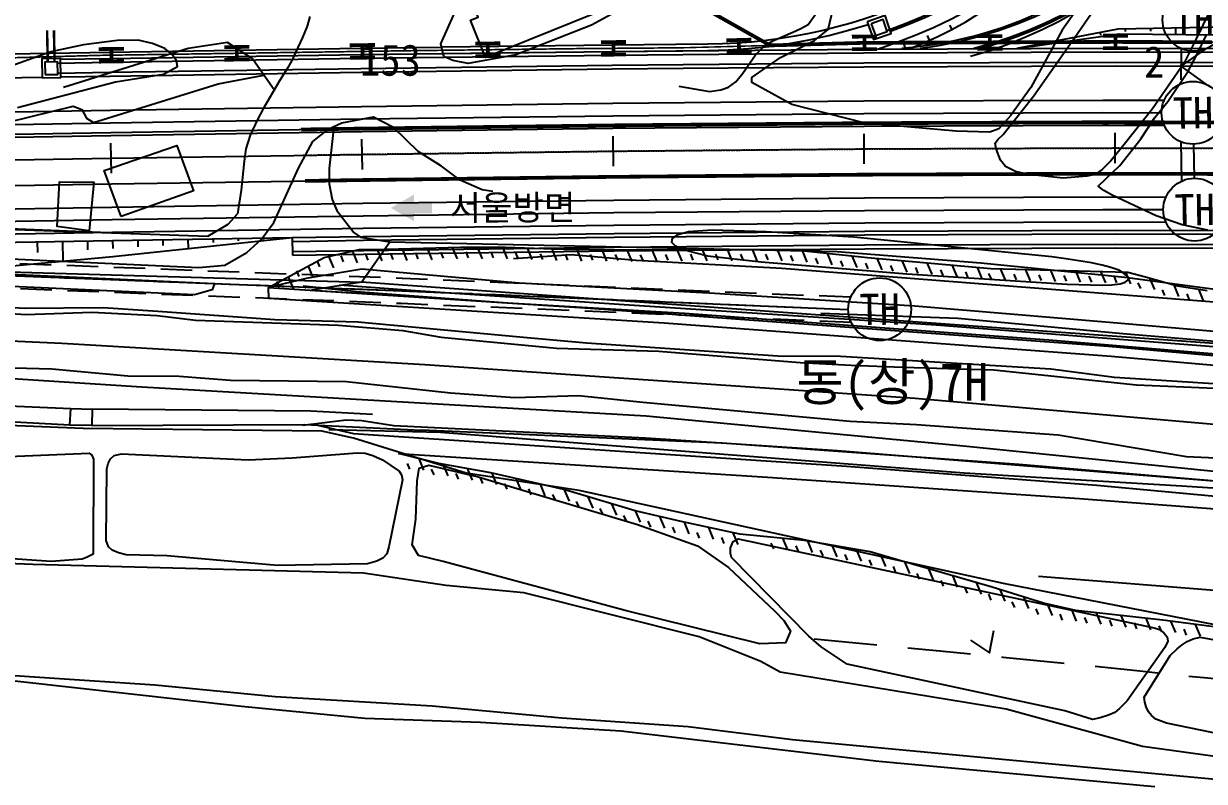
# Model space of a CAD drawing. Header units: millimetres. Extents: x 5990 to 6786, y 1103 to 1809.
# Drawn here: x 6299.6 to 6393.6, y 1439.2 to 1499.5 of the extents above; entities that cross this region are included whole.
import ezdxf
from ezdxf.enums import TextEntityAlignment as Align
from ezdxf.xclip import XClip

# ---------------------------------------------------------------- set-up
doc = ezdxf.new("R2010")
doc.units = ezdxf.units.MM
doc.header["$LTSCALE"] = 10
doc.header["$MEASUREMENT"] = 0
doc.header["$XCLIPFRAME"] = 2
for name, pattern in [('CENTER', [2, 1.25, -0.25, 0.25, -0.25]), ('DASHED', [0.75, 0.5, -0.25]), ('HIDDEN', [0.375, 0.25, -0.125]), ('PHANTOM', [2.5, 1.25, -0.25, 0.25, -0.25, 0.25, -0.25])]:
    doc.linetypes.add(name, pattern=pattern)
for name, color, linetype in [('TN-CABL', 4, 'Continuous'), ('TN-LEAT', 3, 'Continuous'), ('TN-MANH', 4, 'Continuous'), ('TT-MANH', 4, 'Continuous'), ('TT-TEXT', 3, 'Continuous'), ('TZ-BASE', 253, 'Continuous'), ('TZ-CABL', 4, 'Continuous')]:
    doc.layers.add(name, color=color, linetype=linetype)
doc.styles.add('PipeTools', font='GulimChe.ttf', dxfattribs={"height": 1250})
doc.styles.get("Standard").update_dxf_attribs({"font": 'GulimChe.ttf'})
doc.styles.add('SYMBTEXT', font='GulimChe.ttf')
doc.styles.add('굴림체', font='GulimChe.ttf')
doc.linetypes.add('ZIGZAG', pattern='A,0.0001,-0.2,[131,ltypeshp.shx,S=0.2,R=0,X=-0.2,Y=0],-0.4,[131,ltypeshp.shx,S=0.2,R=180,X=0.2,Y=0],-0.2', length=0.8001)

# ---------------------------------------------------------------- blocks, each defined once
blk = doc.blocks.new('AZ070')
at = {"color": 0}
for points in [[(-1, 0), (-1, -0.5)], [(0, 0), (0, -1)]]:
    blk.add_lwpolyline(points, dxfattribs=at)
blk = doc.blocks.new('DZ0011_1')
at = {"color": 0}
blk.add_polyline3d([(-1.014, 0.439, 0), (-0.014, -1.061, 0), (0.986, 0.439, 0)], dxfattribs=at)
blk = doc.blocks.new('qkd')
at = {"color": 0, "lineweight": -3, "ltscale": 5, "const_width": 0.3}
for points in [[(-1, 0.5), (1, 0.5)], [(0, 0.5), (0, -0.5)], [(-1, -0.5), (1, -0.5)]]:
    blk.add_lwpolyline(points, dxfattribs=at)
blk = doc.blocks.new('JD-FJ67DH')
at = {"layer": 'TZ-BASE'}
blk.add_hatch(color=256, dxfattribs=at).paths.add_polyline_path([(444.109, 0.345), (442.26, 1.405), (444.102, 2.477), (444.104, 1.855), (445.526, 1.86), (445.529, 0.971), (444.107, 0.966)])
at = {"layer": 'TZ-BASE', "linetype": 'HIDDEN'}
for p, q in [((414.912, 13.032), (414.823, 18.231)), ((414.954, 13.033), (414.865, 18.232)), ((415.454, 13.041), (415.365, 18.24)), ((415.496, 13.042), (415.407, 18.241))]:
    blk.add_line(p, q, dxfattribs=at)
at = {"layer": 'TZ-BASE'}
for p, q in [((485.173, 14.764), (485.005, 15.137)), ((486.973, 15.636), (486.794, 15.98)), ((498.774, 15.409), (498.806, 15.182)), ((500.769, 15.674), (500.773, 15.473)), ((502.769, 15.71), (502.773, 15.482)), ((504.769, 15.747), (504.778, 15.233)), ((506.768, 15.784), (506.773, 15.498)), ((483.326, 13.998), (483.029, 14.775)), ((496.81, 15.012), (496.823, 14.925)), ((439.991, 4.478), (439.957, 6.877)), ((459.985, 4.732), (459.959, 7.132)), ((479.979, 4.908), (479.964, 7.308)), ((499.972, 4.983), (499.97, 7.382)), ((419.996, 4.168), (419.956, 6.567)), ((414.092, -1.284), (414.107, -2.153)), ((416.092, -1.25), (416.119, -2.835)), ((418.092, -1.216), (418.104, -1.932)), ((420.092, -1.181), (420.102, -1.821)), ((422.091, -1.151), (422.1, -1.7)), ((424.091, -1.12), (424.098, -1.58)), ((426.091, -1.089), (426.102, -1.831)), ((428.091, -1.058), (428.095, -1.339)), ((430.09, -1.027), (430.093, -1.219)), ((432.09, -0.996), (432.092, -1.099)), ((434.396, -0.96), (434.418, -2.36))]:
    blk.add_line(p, q, dxfattribs=at)
at = {"layer": 'TZ-BASE', "extrusion": (0.002145, 1.9677e-05, 0.999998)}
for p, q in [((439.991, 4.479, 0.003), (439.957, 6.878, 0.003)), ((459.986, 4.733, 0.003), (459.959, 7.133, 0.003)), ((479.979, 4.909, 0.003), (479.964, 7.309, 0.003)), ((499.972, 4.983, 0.003), (499.97, 7.383, 0.003))]:
    blk.add_line(p, q, dxfattribs=at)
at = {"layer": 'TZ-BASE', "linetype": 'PHANTOM', "const_width": 0.3, "elevation": 0.003}
blk.add_lwpolyline([(522.521, 88.364), (505.345, 86.386), (496.54, 84.468), (490.226, 83.093), (468.777, 74.41), (460.355, 69.483), (467.264, 59.02), (469.821, 56.652), (476.025, 58.284), (474.971, 52.202), (474.578, 49.94), (497.968, 38.083), (496.842, 36.817), (492.295, 32.993), (488.154, 31.319), (472.522, 23.359), (464.106, 19.075), (472.475, 14.357), (479.913, 14.559), (499.96, 14.633), (507.682, 14.614)], dxfattribs=at)
at = {"layer": 'TZ-BASE'}
for points in [[(604.693, 83.94), (594.841, 83.254), (585.084, 81.869), (575.451, 79.791), (565.99, 77.031), (556.751, 73.602), (547.779, 69.524), (539.123, 64.815), (530.823, 59.501), (522.924, 53.607), (515.466, 47.166), (508.486, 40.207), (502.302, 33.117), (502.016, 32.766), (499.708, 29.93, -0.22328), (467.507, 14.449), (459.881, 14.381), (446.359, 14.209)], [(481.017, 14.062, 0.143736), (501.724, 28.289), (504.032, 31.124), (504.29, 31.441), (505.766, 33.132), (507.091, 33.967), (510.715, 38.122), (517.542, 44.929), (524.836, 51.228), (532.56, 56.991), (540.676, 62.188), (549.141, 66.793), (557.914, 70.781), (566.949, 74.134), (576.201, 76.833), (585.621, 78.865), (595.162, 80.219), (604.827, 80.892)], [(483.517, 14.071, 0.035996), (488.054, 16.223, 0.076767), (501.933, 28.119), (504.241, 30.954), (506.281, 33.457)], [(446.365, 13.709), (459.887, 13.882), (467.511, 13.949, 0.076598), (480.288, 16.033, 0.076598)]]:
    blk.add_lwpolyline(points, format="xyb", dxfattribs=at)
at = {"layer": 'TZ-BASE', "extrusion": (0.000905823, -0.000262335, 1)}
for points, elevation in [([(482.977, 14.135, 0.412412), (512.78, 48.938), (511.513, 65.999, -0.412059), (522.944, 79.364, 0.0006), (562.314, 82.628, -0.021413), (574.571, 83.132, 0.0006), (609.344, 83.114)], -0.049), ([(484.44, 14.135, 0.3994), (512.93, 48.949), (511.662, 66.01, -0.412059), (522.956, 79.214, 0.0006), (562.326, 82.479, -0.021413), (574.571, 82.982, 0.0006), (609.344, 82.964)], -0.049), ([(488.703, 14.135, 0.363095), (513.728, 49.009), (512.46, 66.069, -0.412059), (523.021, 78.417, 0.0006), (562.393, 81.681, -0.021413), (574.57, 82.182, 0.0006), (609.344, 82.164)], -0.049), ([(489.286, 14.135, 0.358347), (513.877, 49.02), (512.61, 66.08, -0.412059), (523.033, 78.267, 0.0006), (562.406, 81.532, -0.021413), (574.57, 82.032, 0.0006), (609.344, 82.014)], -0.049), ([(489.552, 13.171, 0.358347), (514.874, 49.094), (513.607, 66.154, -0.412059), (523.115, 77.271, 0.0006), (562.49, 80.535, -0.021413), (574.568, 81.032, 0.0006), (609.345, 81.014, 0.0006)], -1225.154)]:
    blk.add_lwpolyline(points, format="xyb", dxfattribs=dict(at, elevation=elevation))
at = {"layer": 'TZ-BASE', "ltscale": 0.6}
for points in [[(481.781, 15.539, 0.136781), (500.832, 29.015), (503.141, 31.85), (503.411, 32.182), (504.996, 33.999), (506.208, 34.932), (509.765, 39.011), (516.657, 45.882), (524.021, 52.242), (531.82, 58.061), (540.014, 63.308), (548.56, 67.957), (557.418, 71.984), (566.54, 75.369), (575.882, 78.094), (585.392, 80.145), (595.025, 81.513), (604.77, 82.191)], [(482.065, 15.482, 0.13533), (500.949, 28.92), (503.257, 31.756), (503.526, 32.085), (505.109, 33.9), (506.434, 34.735), (509.984, 38.806), (516.861, 45.662), (524.209, 52.008), (531.991, 57.814), (540.166, 63.049), (548.694, 67.689), (557.532, 71.706), (566.635, 75.084), (575.955, 77.803), (585.445, 79.85), (595.057, 81.214), (604.783, 81.892)]]:
    blk.add_lwpolyline(points, format="xyb", dxfattribs=at)
at = {"layer": 'TZ-BASE'}
for points in [[(465.528, 13.931), (479.922, 14.058), (499.966, 14.133), (507.847, 14.113), (514.141, 18.618), (539.908, 19.091), (559.775, 21.967), (565.585, 23.418), (579.168, 26.81), (580.093, 27.041), (611.534, 30.727)], [(465.533, 13.631), (479.923, 13.758), (499.967, 13.833), (507.943, 13.813), (514.239, 18.32), (539.931, 18.792), (559.833, 21.672), (565.657, 23.127), (579.24, 26.519), (580.147, 26.745), (611.568, 30.429)], [(608.686, 15.077), (606.81, 18.294), (580.415, 19.26), (560.297, 19.315), (540.116, 16.393), (500.166, 15.663), (492.13, 14.103)], [(492.13, 14.103), (500.281, 15.278), (540.086, 14.884), (549.55, 14.732), (550.053, 14.722), (551.558, 14.991), (560.189, 14.814), (580.255, 14.262), (600.838, 13.51), (600.761, 10.769)], [(400.884, 13.492), (419.838, 13.816), (439.855, 14.127), (446.359, 14.209)], [(415.706, 12.946), (419.851, 13.016), (439.866, 13.327), (459.89, 13.582), (465.533, 13.631)], [(415.951, 13.25), (419.847, 13.316), (439.862, 13.627), (459.887, 13.882), (465.528, 13.931)], [(415.719, 12.146), (419.865, 12.217), (439.877, 12.527), (459.898, 12.782), (465.547, 12.831)], [(415.975, 11.85), (419.869, 11.917), (439.881, 12.227), (459.902, 12.482), (465.552, 12.531)], [(465.547, 12.831), (479.928, 12.958), (499.967, 13.033), (520.014, 12.982), (520.198, 12.98), (540.059, 12.784), (549.511, 12.632), (550.109, 12.62)], [(465.552, 12.531), (479.93, 12.658), (499.967, 12.733), (520.012, 12.682), (520.157, 12.681), (540.055, 12.484), (549.506, 12.333), (550.103, 12.32)], [(227.765, 8.542), (391.962, 11.435), (399.864, 11.574), (414.475, 11.824)], [(179.977, 3.199), (392.041, 6.936), (399.944, 7.075), (419.943, 7.417), (439.945, 7.727), (459.95, 7.982), (479.959, 8.158), (499.97, 8.233), (519.984, 8.182), (539.997, 7.984), (549.424, 7.833), (560.016, 7.616), (580.025, 7.066), (600.03, 6.334), (620.028, 5.421), (640.015, 4.325), (654.848, 3.395), (659.997, 3.048), (679.958, 1.598), (699.908, -0.005), (699.908, -0.005)], [(0.041, -2.048), (10.215, -1.843), (180.013, 1.149), (392.078, 4.886), (399.979, 5.025), (419.976, 5.368), (439.974, 5.677), (459.972, 5.932), (479.971, 6.108), (499.971, 6.183), (519.971, 6.132), (539.97, 5.934), (549.386, 5.784), (559.967, 5.566), (579.959, 5.017), (599.946, 4.286), (619.925, 3.373), (639.895, 2.279), (654.715, 1.349), (659.854, 1.003), (679.801, -0.446), (699.737, -2.048)], [(180.049, -0.9), (392.114, 2.837), (400.015, 2.976), (420.01, 3.318), (440.003, 3.628), (459.994, 3.882), (479.984, 4.058), (499.972, 4.132), (519.958, 4.082), (539.944, 3.885), (549.349, 3.734), (559.917, 3.517), (579.893, 2.968), (599.861, 2.238), (619.822, 1.326), (639.774, 0.232), (654.582, -0.697), (659.711, -1.042), (679.645, -2.49), (699.566, -4.091)], [(434.396, -0.96), (440.066, -0.872), (460.043, -0.618), (465.781, -0.567)], [(434.4, -1.26), (440.07, -1.172), (460.046, -0.918), (465.786, -0.867)], [(465.781, -0.567), (480.012, -0.442), (499.975, -0.368), (518.375, -0.414)], [(465.786, -0.867), (480.014, -0.742), (499.975, -0.668), (518.334, -0.714)], [(380.098, -1.876), (392.193, -1.663), (400.094, -1.524), (420.083, -1.182), (434.4, -0.96)], [(409.508, -3.455), (420.098, -2.462), (434.4, -0.96)], [(434.413, -2.06), (440.082, -1.972), (460.055, -1.718), (465.8, -1.667)], [(465.8, -1.667), (480.019, -1.542), (499.976, -1.468), (518.225, -1.513)], [(465.805, -1.967), (480.021, -1.842), (499.976, -1.768), (518.185, -1.813)], [(434.418, -2.36), (440.086, -2.272), (460.058, -2.018), (465.805, -1.967)], [(0.183, -9.086), (10.022, -8.885), (31.939, -8.484), (72.101, -7.813), (93.531, -7.395), (123.704, -6.93), (162.089, -6.283), (195.481, -5.61), (211.086, -5.548), (233.537, -5.256), (260.553, -5.1), (281.478, -5.15), (302.087, -5.19), (319.63, -5.882), (375.249, -7.518), (416.044, -9.365), (444.975, -11.064), (484.027, -13.747), (542.018, -18.804), (563.108, -20.776), (592.316, -23.086), (697.163, -32.765)]]:
    blk.add_lwpolyline(points, dxfattribs=at)
for points in [[(480.217, 16.239), (480.706, 14.821), (482.124, 15.311), (481.634, 16.729)], [(480.535, 16.084), (480.861, 15.139), (481.806, 15.466), (481.48, 16.411)], [(414.476, 11.774), (415.975, 11.8), (415.95, 13.3), (414.45, 13.274)], [(414.721, 12.029), (415.721, 12.046), (415.704, 13.046), (414.704, 13.028)]]:
    blk.add_lwpolyline(points, close=True, dxfattribs=at)
for points, elevation in [([(412.516, 9.401), (420.31, 11.444), (424.148, 12.062), (425.262, 12.688), (425.179, 13.125), (424.848, 13.632), (424.244, 14.099), (423.278, 14.519), (422.128, 14.777), (420.451, 14.736), (417.773, 14.391), (415.157, 13.838), (410.933, 12.336)], 54), ([(590.504, -20.352), (590.044, -19.682), (589.96, -19.43), (589.945, -19.149), (590.19, -15.803), (590.146, -15.452), (590.017, -15.153), (589.731, -14.74), (589.08, -14.39), (587.5, -14.058), (577.481, -13.213), (562.661, -11.332), (545.536, -9.87), (526.664, -7.898), (509.894, -6.25), (486.709, -4.467), (473.419, -3.431), (461.797, -2.791), (456.623, -2.339), (452.038, -2.64)], 55), ([(435.262, -4.793), (439.845, -5.265), (451.544, -6.16), (465.663, -6.987), (494.692, -9.096), (528.846, -11.97)], 51), ([(514.046, -12.999), (499.899, -12.096), (494.839, -11.448), (478.078, -10.439), (473.099, -10.398), (457.839, -9.378), (452.523, -8.885), (439.634, -7.69), (433.011, -7.497), (423.688, -6.842), (419.348, -6.559), (413.033, -6.615), (407.058, -6.2)], 51), ([(399.314, -11.359), (422.425, -12.851), (462.596, -15.166), (487.876, -17.557), (512.309, -20.016), (533.461, -22.093), (533.808, -22.299), (533.879, -22.47), (533.655, -22.604), (532.754, -22.422), (528.387, -22.001), (501.871, -19.889), (477.851, -17.953), (462.556, -16.933), (442.509, -15.952), (439.936, -15.568), (438.709, -15.504), (435.253, -15.927)], 51), ([(438.193, -4.728), (444.207, -5.173), (460.837, -6.297), (485.716, -7.899), (521.738, -10.714), (534.289, -11.846), (562.948, -14.617), (581.234, -16.581), (585.148, -17.356)], 52), ([(535.046, -22.128), (534.133, -21.708), (529.069, -20.897), (525.026, -20.245), (519.902, -19.655), (514.79, -19.482), (509.709, -18.603), (505.642, -18.416), (495.415, -16.685), (484.124, -15.885), (478.849, -15.607), (462.336, -14.085), (457.199, -13.565), (452.131, -13.731), (447.024, -13.362), (438.718, -12.443), (429.495, -12.34), (425.397, -12.025), (421.307, -11.989), (415.244, -11.433), (412.22, -11.353)], 51), ([(405.913, -6.607), (413.182, -7.093), (418.427, -6.885), (423.648, -7.164), (426.685, -7.531), (438.097, -7.922), (443.213, -8.364), (446.274, -8.895), (455.454, -9.753), (463.604, -10.011), (474.874, -10.917), (478.939, -11.126), (483.043, -11.276), (490.286, -11.49), (501.657, -12.69), (512.908, -13.159), (522.098, -14.197), (525.172, -14.603), (532.325, -14.888), (552.963, -15.131), (587.141, -18.401)], 51), ([(476.528, -6.964), (487.436, -7.379), (500.583, -8.6), (533.74, -11.359), (553.953, -13.285), (582.904, -16.368), (585.99, -16.983)], 53), ([(585.317, -27.798), (581.548, -27.417), (573.561, -26.518), (511.011, -21.141), (505.281, -20.752), (495.01, -20.146), (487.942, -19.717), (446.22, -16.474), (437.324, -16.265)], 52), ([(493.848, -27.928), (507.891, -29.034), (540.935, -31.096), (556.991, -32.257), (564.39, -32.972), (569.269, -33.712), (576.589, -35.909)], 59)]:
    blk.add_lwpolyline(points, dxfattribs=dict(at, elevation=elevation))
at = {"layer": 'TZ-BASE', "lineweight": -3, "ltscale": 5, "flags": 128}
blk.add_lwpolyline([(400.001, 13.253, 0.13, 0.13, 0), (407.196, 13.233, 0.13, 0.13, 0), (418.994, 13.562, 0.13, 0.13, 0), (444.084, 13.939, 0.13, 0.13, 0), (457.057, 14.098, 0.13, 0.13, 0), (465.524, 14.167, 0.12, 0.12, 0), (479.918, 14.558, 0.12, 0.12, 0), (499.966, 14.633, 0.12, 0.12, 0), (507.687, 14.613, 0.12, 0.12, 0), (551.597, 14.49, 0, 0, 0)], format="xyseb", dxfattribs=at)
at = {"layer": 'TZ-BASE', "extrusion": (0.002145, 1.9677e-05, 0.999998), "const_width": 0.3, "elevation": -0.002}
for points in [[(435.115, 7.654), (439.94, 7.728), (459.946, 7.983), (479.954, 8.159), (499.965, 8.233), (519.979, 8.183), (539.992, 7.985), (549.419, 7.834), (560.011, 7.616), (580.02, 7.066), (600.025, 6.334), (620.023, 5.421), (640.01, 4.325), (654.843, 3.394), (659.992, 3.048), (679.953, 1.597), (699.903, -0.006), (699.91, -0.006)], [(435.419, 3.558), (439.998, 3.629), (459.99, 3.883), (479.98, 4.059), (499.968, 4.133), (519.954, 4.083), (539.939, 3.885), (549.344, 3.734), (559.913, 3.517), (579.889, 2.968), (599.857, 2.238), (619.817, 1.326), (639.77, 0.232), (654.577, -0.697), (659.706, -1.042), (679.64, -2.491), (699.562, -4.091), (699.567, -4.092)]]:
    blk.add_lwpolyline(points, dxfattribs=at)
at = {"layer": 'TZ-BASE', "elevation": 54.24, "flags": 128}
blk.add_lwpolyline([(420.763, 0.725), (419.415, 4.398), (425.196, 6.372), (426.526, 2.758), (420.763, 0.725)], dxfattribs=at)
at = {"layer": 'TZ-BASE', "linetype": 'CENTER', "ltscale": 0.001, "extrusion": (0.002145, 1.9677e-05, 0.999998), "elevation": -0.002}
blk.add_lwpolyline([(435.267, 5.606), (439.969, 5.679), (459.968, 5.933), (479.967, 6.109), (499.967, 6.183), (519.967, 6.133), (539.966, 5.935), (549.382, 5.784), (559.962, 5.567), (579.955, 5.017), (599.941, 4.286), (619.92, 3.373), (639.89, 2.279), (654.71, 1.349), (659.849, 1.003), (679.797, -0.447), (699.732, -2.049), (699.738, -2.049)], dxfattribs=at)
at = {"layer": 'TZ-BASE', "elevation": 56}
blk.add_lwpolyline([(496.144, -4.677), (498.935, -4.747), (499.694, -4.721), (500.362, -4.629), (500.754, -4.496), (500.971, -4.343), (501.025, -4.248), (500.998, -4.134), (500.9, -3.999), (500.59, -3.754), (500.259, -3.56), (499.625, -3.336), (498.932, -3.147), (498.085, -2.961), (496.229, -2.67), (494.917, -2.501), (479.142, -0.923), (472.17, -0.486), (467.864, -0.375), (465.968, -0.5), (465.031, -0.757), (464.659, -1.035), (464.619, -1.311), (464.896, -1.593), (465.743, -1.959), (467.491, -2.398), (471.757, -2.896), (483.378, -3.853)], close=True, dxfattribs=at)
at = {"layer": 'TZ-BASE', "flags": 128}
blk.add_lwpolyline([(434.09, -0.965), (434.09, -0.978)], dxfattribs=at)
at = {"layer": 'TZ-BASE', "linetype": 'DASHED', "flags": 128}
blk.add_lwpolyline([(475.989, -32.932, -0.002), (496.018, -34.873, -0.002264), (518.666, -37.263), (576.379, -43.617)], format="xyb", dxfattribs=at)
at = {"layer": 'TZ-BASE'}
for points in [[(434.514, 13.392, 53.514), (435.25, 14.973, 53.677), (435.618, 15.892, 53.669), (435.818, 16.67, 53.653)], [(497.87, 18.593, 53.321), (495.753, 15.572, 53.328), (493.255, 10.992, 53.344), (491.631, 8.746, 53.375), (490.692, 7.711, 53.367), (489.989, 7.431, 53.359), (487.288, 7.521, 53.359), (482.519, 7.953, 53.344), (479.95, 8.179, 53.344), (474.195, 9.635, 53.29), (471.008, 11.388, 53.375), (471.019, 11.793, 53.359), (473.298, 13.405, 53.344), (476.023, 14.739, 53.336), (477.098, 15.623, 53.336), (477.67, 17.967, 53.328)], [(508.008, 18.166, 53.653), (506.419, 14.888, 53.653), (505.424, 12.902, 53.653), (502.948, 9.313, 53.653), (500.574, 6.335, 53.653), (499.606, 5.158, 53.653), (498.934, 4.466, 53.653), (498.365, 4.066, 53.653), (497.704, 3.928, 53.653), (495.831, 3.785, 53.653), (493.864, 3.98, 53.653), (492.953, 4.092, 53.653), (492.03, 4.32, 53.653), (491.237, 4.718, 53.653), (490.834, 5.224, 53.653), (490.485, 6.127, 53.653), (490.402, 6.57, 53.653), (490.629, 6.858, 53.653), (491.05, 7.267, 53.653), (493.459, 10.302, 53.653), (496.728, 14.956, 53.653), (499.086, 18.419, 53.653)], [(461.499, 17.753, 53.8), (458.244, 15.97, 53.8), (452.224, 13.596, 53.8), (448.408, 12.924, 53.8), (447.2, 13.145, 53.8), (446.474, 13.481, 53.8), (446.245, 14.469, 53.8), (449.146, 20.991, 53.8), (453.569, 25.267, 53.8)], [(507.36, -0.354, 53.978), (505.299, 0.056, 53.971), (503.228, 0.788, 53.978), (499.736, 2.414, 53.978), (499.051, 2.783, 54.002), (498.599, 3.153, 54.04), (500.341, 4.787, 54.126), (502.01, 6.902, 54.149), (503.126, 8.623, 54.133), (504.162, 9.875, 54.133), (505.793, 12.317, 54.133), (506.488, 13.668, 54.133), (507.202, 15.148, 54.133)], [(465.215, 11.116, 54.273), (467.643, 10.674, 54.265), (468.536, 10.81, 54.218), (469.168, 11.027, 54.203), (469.743, 11.463, 54.218), (470.293, 12.138, 54.296), (471.306, 13.616, 54.304), (471.937, 14.249, 54.304), (472.681, 14.726, 54.304), (474.278, 15.421, 54.296), (474.931, 15.711, 54.288), (475.495, 16.027, 54.28), (476.313, 17.133, 54.071), (476.591, 17.892, 53.994), (476.789, 19.269, 53.769), (476.658, 19.685, 53.754), (476.435, 20.054, 53.785), (476.011, 20.584, 53.824), (474.387, 22.267, 53.831)], [(448.959, 17.271, 55.565), (452.471, 18.639, 55.488), (452.63, 18.3, 55.465), (457.009, 20.045, 55.457), (458.422, 16.874, 55.503), (449.804, 13.391, 55.643), (448.601, 16.377, 55.635), (449.213, 16.597, 55.589), (448.959, 17.271, 55.565)], [(433.007, 10.748, 52.95), (431.243, 13.284, 53.25), (429.252, 14.599, 53.73), (426.104, 14.118, 53.87), (416.183, 10.992, 54.01)], [(434.514, 13.392, 53.491), (434.038, 12.536, 53.336), (433.392, 11.537, 53.266), (432.083, 9.315, 52.926), (431.637, 8.466, 52.786), (431.05, 7.21, 52.686), (430.693, 6.111, 52.523), (430.575, 5.126, 52.5), (430.326, 2.821, 52.276), (430.049, 0.94, 51.96)], [(405.809, 4.588, 52.72), (407.115, 5.925, 51.42), (408.301, 6.691, 51.42), (411.782, 8.243, 51.45), (416.961, 9.518, 51.55), (417.633, 9.257, 51.54), (417.999, 8.564, 51.54), (418.571, 8.207, 51.56), (428.489, 11.289, 52.61), (432.15, 11.979, 52.733)], [(276.972, 3.02, 47.533), (289.569, 2.661, 47.79), (309.896, 2.385, 48.18), (326.594, 1.406, 48.76), (360.322, -1.269, 50.13), (399.394, -3.142, 50.64), (407.93, -2.459, 51.26), (426.964, -3.35, 51.56), (429.045, -3.142, 51.65), (430.789, -2.154, 51.67), (431.965, -1.077, 51.71), (432.942, 0.241, 51.92), (434.891, 4.578, 52.64), (436.047, 6.687, 53.23), (437.31, 7.712, 53.61), (438.359, 8.183, 53.66), (440.885, 8.675, 54.07), (442.412, 7.872, 54.13), (444.422, 5.915, 54.33)], [(437.711, 7.892, 53.41), (437.332, 4.546, 53.41), (437.334, 3.322, 53.41), (437.576, 2.069, 53.41), (437.964, 1.191, 53.41), (439.311, -0.555, 53.41), (439.829, -0.913, 53.41), (442.184, -1.284, 55.71)], [(450.381, 2.722, 54.661), (449.533, 2.836, 54.544), (447.779, 3.63, 54.52), (446.289, 4.722, 54.52), (444.422, 5.915, 54.33)], [(276.046, 5.259, 47.44), (303.987, 4.934, 47.99), (319.42, 4.283, 48.52), (339.065, 2.996, 49.1), (356.37, 1.523, 49.8), (392.387, 0.14, 50.4), (403.874, -0.014, 50.98), (427.683, -0.851, 51.68), (429.311, 0.112, 51.72), (430.049, 0.94, 51.96)], [(418.236, -0.408, 52.83), (415.681, -0.077, 52.83), (415.851, 3.484, 52.83), (418.593, 3.459, 52.83), (418.236, -0.408, 52.83)], [(407.895, -0.068, 52.93), (421.104, -0.607, 53.33)], [(439.925, -4.514, 51.92), (442.184, -1.284, 55.71), (477.829, -2.064, 57.97), (489.252, -2.971, 58.02), (500.739, -4.111, 57.91), (515.692, -6.1, 57.49)], [(518.128, -33.802, 63.5), (491.056, -28.509, 60.67), (457.25, -21.108, 56.29), (448.267, -19.735, 54.87), (439.295, -16.937, 54.18), (436.759, -16.384, 52.44), (417.748, -16.177, 51.77), (360.969, -13.895, 51.73)], [(432.51, -4.932, 50.696), (436.935, -2.529, 53.181), (439.74, -1.914, 53.901), (441.875, -1.885, 54.126), (447.803, -1.72, 54.226), (451.358, -1.715, 54.389), (455.975, -1.891, 55.232), (462.52, -1.94, 55.519), (462.52, -1.94, 55.527), (468.539, -1.88, 55.527), (474.202, -1.898, 56.076), (480.225, -2.54, 56.084), (480.225, -2.54, 56.084), (490.061, -3.407, 56.076), (490.061, -3.407, 56.223), (500.981, -3.711, 56.223), (502.392, -4.087, 55.906), (504.927, -4.811, 55.937), (507.302, -5.17, 55.929)], [(370.328, -1.971, 50.15), (428.207, -4.603, 50.576), (428.021, -5.11, 50.553), (426.607, -5.516, 50.446), (370.177, -2.939, 50.15)], [(400.069, -3.337, 51.92), (439.925, -4.514, 51.92)], [(442.858, -18.16, 52.724), (472.262, -20.039, 53.003), (497.133, -21.743, 53.003), (528.134, -24.108, 53.112)], [(515.282, -9.065, 52.779), (499.188, -7.699, 52.887), (484.001, -6.416, 52.755), (467.629, -5.385, 52.957), (452.49, -4.577, 53.065), (439.957, -3.474, 52.786), (435.503, -4.207, 50.751), (432.51, -4.932, 50.712)], [(439.927, -4.517, 52.732), (435.959, -5.155, 50.325), (458.148, -6.584, 50.325), (499.434, -9.603, 50.325), (554.736, -14.517, 50.325), (577.629, -16.594, 50.325), (587.905, -17.505, 50.596)], [(587.75, -19.38, 53.38), (587.248, -16.674, 53.39), (511.184, -9.631, 53.03), (439.925, -4.514, 51.92)], [(577.538, -17.505, 50.836), (531.335, -13.18, 50.836), (499.645, -10.439, 50.813), (464.021, -7.776, 50.782), (432.537, -5.803, 50.743), (432.51, -4.932, 50.743), (458.148, -6.584, 50.727), (499.434, -9.603, 50.735), (529.878, -12.295, 50.874), (554.736, -14.517, 50.89), (577.629, -16.594, 51.022)], [(508.046, -32.006, 61.324), (503.769, -31.428, 60.837), (496.823, -30.663, 60.07), (494.26, -30.079, 59.645), (490.174, -28.802, 58.917), (482.633, -26.625, 57.733), (480.439, -26, 57.586), (475.21, -25.078, 56.812), (470.054, -24.591, 56.308), (465.378, -23.582, 55.929), (461.729, -22.717, 55.813), (456.03, -21.029, 54.675), (450.227, -19.697, 53.769), (446.085, -18.956, 53.096), (442.858, -18.16, 52.616)], [(310.772, -13.332, 49.2), (321.631, -12.578, 49.2), (330.261, -12.3, 49.2), (370.389, -12.604, 49.2), (388.385, -13.344, 49.2), (416.774, -14.576, 50.29)], [(416.675, -15.896, 50.29), (388.338, -14.372, 49.2), (370.364, -13.633, 49.2), (330.276, -13.323, 49.2), (321.682, -13.608, 49.2), (310.846, -14.363, 49.2)], [(418.456, -14.632, 50.29), (418.448, -15.936, 50.29), (416.675, -15.896, 50.29), (416.774, -14.576, 50.29), (418.456, -14.632, 50.29)], [(440.791, -15.044, 50.65), (435.882, -14.787, 50.65), (418.456, -14.632, 50.29)], [(418.448, -15.936, 50.29), (435.38, -15.842, 50.51), (444.667, -16.308, 50.51)], [(436.417, -15.894, 51.382), (439.271, -16.568, 52.88), (478.549, -19.168, 53), (498.492, -20.677, 53.07), (558.353, -26.242, 53.17), (586.817, -28.483, 53.33), (587.158, -25.642, 53.35)], [(586.776, -27.553, 50.712), (576.806, -26.713, 50.712), (544.283, -23.684, 50.712), (519.562, -21.344, 50.712), (492.278, -19.036, 50.712), (468.65, -17.334, 50.712), (444.667, -16.308, 50.51)], [(408.582, -18.522, 51.498), (418.231, -18.134, 51.516), (418.436, -18.281, 51.551), (418.557, -18.621, 51.551), (418.541, -26.18, 51.604), (418.372, -26.268, 51.569), (418.076, -26.426, 51.569), (417.668, -26.589, 51.551), (415.194, -26.753, 51.516), (404.749, -26.056, 51.234)], [(446.426, -26.768, 52.55), (444.472, -26.295, 52.55), (443.948, -25.43, 52.57), (444.257, -23.393, 52.58), (444.367, -20.335, 52.78), (444.524, -19.337, 52.87), (445.272, -19.098, 53.05), (449.224, -20.029, 53.49), (461.912, -23.81, 55.09), (466.681, -25.524, 55.6), (469.165, -27.239, 55.87), (472.854, -30.727, 56.07), (473.562, -31.461, 56.08), (474.1, -32.309, 56.06), (473.7, -33.245, 56.06), (471.647, -33.312, 55.97), (460.921, -30.672, 54.23), (446.426, -26.768, 52.55)], [(518.101, -43.697, 61.49), (502.135, -41.513, 59.76), (491.275, -38.529, 57.58), (473.273, -35.569, 55.98), (471.726, -34.72, 55.9), (466.831, -32.755, 55.11), (452.854, -29.263, 53.18), (446.664, -28.663, 52.34), (440.073, -27.699, 51.93), (413.737, -26.997, 51.15), (399.588, -26.438, 50.96), (396.306, -27.581, 51.93), (393.435, -28, 52.03), (388.275, -27.555, 52.05), (386.524, -27.799, 52.04)], [(386.524, -27.799, 52.04), (384.221, -28.902, 52.45), (382.943, -29.295, 52.77), (376.917, -30.382, 53.6), (372.501, -30.785, 54.2), (370.417, -31.374, 54.73), (367.386, -33.003, 55.36), (388.273, -34.243, 55.97), (423.453, -36.582, 57.18), (433.04, -37.53, 57.61), (445.55, -38.265, 58.26), (455.888, -39.223, 58.73), (465.94, -39.912, 59.28), (474.271, -40.94, 59.7), (512.209, -44.511, 61.58), (515.843, -45.193, 61.86), (517.974, -44.639, 61.86), (518.175, -44.393, 61.83), (518.101, -43.697, 61.49)], [(518.234, -42.574, 62.27), (504.041, -39.633, 60.894), (503.214, -39.322, 60.876), (502.859, -39.034, 60.876), (502.619, -38.731, 60.876), (502.439, -38.352, 60.876), (502.33, -37.971, 60.894), (502.285, -37.575, 60.894), (504.35, -34.245, 60.999), (504.917, -33.711, 61.123), (505.3, -33.408, 61.14), (505.71, -33.136, 61.14), (506.176, -32.926, 61.14), (506.727, -32.779, 61.14), (521.68, -35.553, 62.746)], [(405.449, -35.716, 56.543), (408.003, -35.787, 56.63), (430.37, -38.299, 57.68), (440.199, -39.232, 58.05), (449.392, -39.575, 58.39), (460.582, -40.264, 59.14), (481.124, -42.661, 60.1), (503.123, -44.699, 61.18)]]:
    blk.add_polyline3d(points, dxfattribs=at)
for points in [[(424.427, -26.312, 51.745), (421.168, -26.219, 51.675), (420.552, -26.069, 51.657), (420.06, -25.847, 51.64), (419.773, -25.587, 51.604), (419.588, -25.081, 51.551), (419.644, -19.371, 51.498), (419.74, -18.965, 51.516), (419.936, -18.596, 51.516), (420.207, -18.315, 51.516), (420.8, -18.183, 51.534), (430.88, -18.652, 52.028), (434.387, -18.494, 52.292), (439.58, -18.116, 52.927), (440.214, -18.143, 52.821), (440.823, -18.326, 52.821), (441.606, -18.67, 52.821), (442.934, -19.555, 52.821), (443.103, -19.86, 52.769), (443.192, -20.243, 52.751), (442.103, -25.589, 52.469), (441.927, -26.163, 52.433), (441.625, -26.487, 52.416), (441.146, -26.733, 52.398), (440.396, -26.947, 52.257), (433.219, -27.084, 51.904)], [(478.626, -34.937, 57.189), (476.529, -33.574, 56.483), (475.56, -32.718, 56.448), (469.401, -26.443, 56.254), (469.318, -26.122, 56.219), (469.327, -25.681, 56.236), (469.521, -25.18, 56.236), (469.942, -24.95, 56.236), (471.557, -25.306, 56.236), (503.062, -32.04, 58.988), (503.492, -32.178, 58.988), (503.834, -32.435, 59.006), (504.096, -32.757, 59.006), (504.167, -33.098, 59.006), (503.919, -33.623, 59.006), (500.909, -37.852, 59.024), (500.308, -38.473, 59.218), (499.943, -38.782, 59.2), (499.444, -39.014, 59.112), (498.78, -39.231, 59.094), (498.171, -39.342, 59.059), (495.945, -38.659, 59.041)]]:
    blk.add_polyline3d(points, close=True, dxfattribs=at)
blk.add_point((435.459, -4.928, 51), dxfattribs=at)
for name, p, rotation in [('qkd', (479.987, 14.558), 0.2133887084748855), ('qkd', (489.987, 14.595), 0.2133887084748855), ('qkd', (499.987, 14.632), 359.8562589121044), ('qkd', (419.996, 13.577), 0.8600450823057982), ('qkd', (429.995, 13.728), 0.8600450823057982), ('qkd', (439.994, 13.878), 0.8600450823057982), ('qkd', (449.993, 14.011), 0.7007754084166665), ('qkd', (459.993, 14.122), 0.4667655828859005), ('qkd', (469.991, 14.288), 1.556586825881517), ('AZ070', (443.152, -1.849, 54.147), 22.6735593257634), ('AZ070', (445.151, -1.794, 54.181), 22.6735593257634), ('AZ070', (447.15, -1.738, 54.215), 22.6735593257634), ('AZ070', (449.148, -1.718, 54.288), 22.6735593257634), ('AZ070', (451.146, -1.716, 54.379), 22.6735593257634), ('AZ070', (453.115, -1.782, 54.71), 22.6735593257634), ('AZ070', (455.082, -1.857, 55.069), 22.6735593257634), ('AZ070', (437.3, -2.449, 53.275), 22.6735593257634), ('AZ070', (439.195, -2.034, 53.761), 22.6735593257634), ('AZ070', (441.157, -1.895, 54.05), 22.6735593257634), ('AZ070', (457.065, -1.899, 55.28), 22.6735593257634), ('AZ070', (459.063, -1.914, 55.368), 22.6735593257634), ('AZ070', (461.061, -1.929, 55.455), 22.6735593257634), ('AZ070', (463.052, -1.935, 55.527), 22.6735593257634), ('AZ070', (465.052, -1.915, 55.527), 22.6735593257634), ('AZ070', (467.052, -1.895, 55.527), 22.6735593257634), ('AZ070', (469.049, -1.882, 55.576), 22.6735593257634), ('AZ070', (471.04, -1.888, 55.769), 22.6735593257634), ('AZ070', (473.03, -1.894, 55.962), 22.6735593257634), ('AZ070', (475.02, -1.985, 56.077), 22.6735593257634), ('AZ070', (477.009, -2.197, 56.08), 22.6735593257634), ('AZ070', (478.998, -2.41, 56.082), 22.6735593257634), ('AZ070', (480.988, -2.608, 56.083), 22.6735593257634), ('AZ070', (482.98, -2.783, 56.082), 22.6735593257634), ('AZ070', (435.662, -3.22, 52.467), 22.6735593257634), ('AZ070', (484.972, -2.959, 56.08), 22.6735593257634), ('AZ070', (486.965, -3.134, 56.079), 22.6735593257634), ('AZ070', (488.957, -3.31, 56.077), 22.6735593257634), ('AZ070', (490.805, -3.428, 56.223), 22.6735593257634), ('AZ070', (492.805, -3.483, 56.223), 22.6735593257634), ('AZ070', (494.804, -3.539, 56.223), 22.6735593257634), ('AZ070', (496.803, -3.594, 56.223), 22.6735593257634), ('AZ070', (498.802, -3.65, 56.223), 22.6735593257634), ('AZ070', (500.801, -3.706, 56.223), 22.6735593257634), ('AZ070', (434.086, -4.076, 51.582), 22.6735593257634), ('AZ070', (502.705, -4.176, 55.91), 22.6735593257634), ('AZ070', (504.629, -4.725, 55.933), 22.6735593257634), ('AZ070', (506.598, -5.063, 55.931), 22.6735593257634), ('AZ070', (444.48, -18.56, 52.857), 22.6735593257634), ('AZ070', (446.405, -19.013, 53.148), 22.6735593257634), ('AZ070', (448.349, -19.361, 53.464), 22.6735593257634), ('AZ070', (450.293, -19.712, 53.78), 22.6735593257634), ('AZ070', (452.22, -20.154, 54.08), 22.6735593257634), ('AZ070', (454.147, -20.597, 54.381), 22.6735593257634), ('AZ070', (456.073, -21.042, 54.684), 22.6735593257634), ('AZ070', (457.957, -21.599, 55.06), 22.6735593257634), ('AZ070', (459.84, -22.157, 55.436), 22.6735593257634), ('AZ070', (461.724, -22.715, 55.812), 22.6735593257634), ('AZ070', (463.668, -23.177, 55.875), 22.6735593257634), ('AZ070', (465.614, -23.633, 55.948), 22.6735593257634), ('AZ070', (467.563, -24.054, 56.106), 22.6735593257634), ('AZ070', (469.512, -24.474, 56.264), 22.6735593257634), ('AZ070', (473.466, -24.914, 56.641), 22.6735593257634), ('AZ070', (475.444, -25.12, 56.846), 22.6735593257634), ('AZ070', (477.393, -25.463, 57.135), 22.6735593257634), ('AZ070', (479.342, -25.807, 57.423), 22.6735593257634), ('AZ070', (481.278, -26.239, 57.642), 22.6735593257634), ('AZ070', (483.192, -26.787, 57.82), 22.6735593257634), ('AZ070', (485.092, -27.335, 58.119), 22.6735593257634), ('AZ070', (486.992, -27.883, 58.417), 22.6735593257634), ('AZ070', (488.892, -28.432, 58.716), 22.6735593257634), ('AZ070', (490.786, -28.993, 59.026), 22.6735593257634), ('AZ070', (492.668, -29.582, 59.361), 22.6735593257634), ('AZ070', (494.557, -30.147, 59.694), 22.6735593257634), ('AZ070', (496.482, -30.585, 60.014), 22.6735593257634), ('AZ070', (498.449, -30.842, 60.25), 22.6735593257634), ('AZ070', (500.425, -31.06, 60.468), 22.6735593257634), ('AZ070', (502.401, -31.277, 60.686), 22.6735593257634), ('AZ070', (504.375, -31.51, 60.906), 22.6735593257634), ('AZ070', (506.345, -31.776, 61.13), 22.6735593257634), ('DZ0011_1', (489.556, -33.053, 58.988), 22.6735593257634)]:
    blk.add_blockref(name, p, dxfattribs=dict(at, rotation=rotation))
at = {"layer": 'TZ-BASE', "style": '굴림체', "oblique": 360, "width": 1}
blk.add_text('서울방면', height=2, rotation=0.17783, dxfattribs=at).set_placement((446.927, 1.42, -0.783), align=Align.MIDDLE_LEFT)
at = {"layer": 'TZ-BASE', "color": 8, "style": 'PipeTools', "flags": 1}
for tag, rotation, oblique, width, p in [('지반고', 335.76083, 359.99992, 0.999999, (680.024, 49.703, -1173.645)), ('비고', 335.76082, 0.00016, 1.000003, (680.024, 49.703, -1173.645)), ('지반고', 232.03349, 359.99993, 1.000002, (632.517, 37.487, -1173.645)), ('비고', 232.0335, 359.99993, 1.000001, (632.517, 37.487, -1173.645)), ('지반고', 335.76082, 0.00016, 1.000003, (671.813, 31.466, -1173.645)), ('비고', 335.76082, 359.99991, 0.999999, (671.813, 31.466, -1173.645)), ('지반고', 232.0335, 359.99993, 1.000001, (648.284, 25.182, -1173.645)), ('비고', 232.0335, 359.99993, 1.000001, (648.284, 25.182, -1173.645)), ('지반고', 232.03349, 0.00007, 1.000003, (656.655, 18.65, -1173.645)), ('비고', 232.0335, 0.00009, 0.999996, (656.655, 18.65, -1173.645)), ('지반고', 335.76082, 0.00016, 1.000003, (663.602, 13.229, -1173.645)), ('비고', 335.76082, 359.99991, 0.999999, (663.602, 13.229, -1173.645)), ('지반고', 335.76082, 0.00016, 1.000003, (655.391, -5.008, -1173.645)), ('비고', 335.76082, 359.99991, 0.999999, (655.391, -5.008, -1173.645)), ('지반고', 335.76082, 359.99991, 0.999999, (647.181, -23.245, -1173.645)), ('비고', 335.76082, 359.99991, 0.999999, (647.181, -23.245, -1173.645))]:
    blk.add_attdef(tag, text='', height=0.00001, rotation=rotation, dxfattribs=dict(at, oblique=oblique, width=width)).set_placement(p, align=Align.MIDDLE_CENTER)
blk = doc.blocks.new('TZMH101')
at = {"linetype": 'Continuous'}
blk.add_circle((0, 0), 2.5, dxfattribs=at)
at = {"style": 'SYMBTEXT'}
blk.add_attdef('TZMH_TITLE', text='', height=2.5, dxfattribs=at).set_placement((0, 0), align=Align.MIDDLE_CENTER)

msp = doc.modelspace()

# ---------------------------------------------------------------- block references
at = {"layer": 'TZ-BASE'}
ref = msp.add_blockref('JD-FJ67DH', (5886.554, 1483.446), dxfattribs=at)
XClip(ref).set_block_clipping_path([(358.5818809071, 73.9502363264), (361.6070430359, -76.0592658575), (693.4538319083, -77.0310590277), (706.0197697019, 72.932785567)])

# ---------------------------------------------------------------- next in the draw order: linework, layer by layer
at = {"layer": 'TN-CABL', "linetype": 'ZIGZAG', "ltscale": 0.5}
for points in [[(6246.469, 1490.868), (6278.578, 1491.153), (6286.484, 1491.292), (6306.484, 1491.634), (6326.488, 1491.944), (6346.496, 1492.199), (6366.508, 1492.375), (6385.523, 1492.45), (6390.215, 1492.438)], [(6246.625, 1483.153), (6278.714, 1483.438), (6286.619, 1483.577), (6306.61, 1483.919), (6326.597, 1484.229), (6346.579, 1484.483), (6366.556, 1484.659), (6385.528, 1484.734), (6390.351, 1484.722)]]:
    msp.add_lwpolyline(points, dxfattribs=at)
at = {"layer": 'TN-CABL', "linetype": 'ZIGZAG', "ltscale": 0.3}
msp.add_lwpolyline([(6392.759, 1489.935), (6392.807, 1487.217)], dxfattribs=at)
at = {"layer": 'TN-CABL', "linetype": 'ZIGZAG', "ltscale": 0.5, "elevation": 53.901}
msp.add_lwpolyline([(6365.259, 1476.739), (6329.68, 1478.232), (6287.323, 1479.858), (6246.622, 1481.477)], dxfattribs=at)
at = {"layer": 'TT-MANH', "ltscale": 5}
msp.add_circle((6392.792, 1499.845), 2.5, dxfattribs=at)
at = {"layer": 'TZ-CABL', "linetype": 'HIDDEN'}
msp.add_lwpolyline([(6391.774, 1497.562), (6391.733, 1494.733)], dxfattribs=at)
at = {"layer": 'TZ-CABL'}
msp.add_lwpolyline([(6393.774, 1497.546), (6391.754, 1496.148), (6393.733, 1494.718)], dxfattribs=at)
at = {"layer": 'TZ-CABL', "flags": 128}
for points in [[(6246.46, 1491.868), (6278.565, 1492.153), (6286.466, 1492.292), (6306.468, 1492.634), (6326.474, 1492.944), (6346.485, 1493.199), (6366.501, 1493.375), (6385.523, 1493.45), (6390.425, 1493.438)], [(6246.469, 1490.868), (6278.578, 1491.153), (6286.484, 1491.292), (6306.484, 1491.634), (6326.488, 1491.944), (6346.496, 1492.199), (6366.508, 1492.375), (6385.523, 1492.45), (6390.215, 1492.438)], [(6246.495, 1489.868), (6278.598, 1490.153), (6286.501, 1490.292), (6306.5, 1490.635), (6326.502, 1490.945), (6346.506, 1491.199), (6366.514, 1491.375), (6385.524, 1491.45), (6390.423, 1491.438)], [(6391.756, 1490.126), (6391.811, 1486.991)], [(6246.616, 1484.153), (6278.701, 1484.438), (6286.601, 1484.577), (6306.594, 1484.919), (6326.583, 1485.229), (6346.568, 1485.483), (6366.55, 1485.659), (6385.527, 1485.734), (6390.561, 1485.721)], [(6246.625, 1483.153), (6278.714, 1483.438), (6286.619, 1483.577), (6306.61, 1483.919), (6326.597, 1484.229), (6346.579, 1484.483), (6366.556, 1484.659), (6385.528, 1484.734), (6390.351, 1484.722)], [(6246.65, 1482.154), (6278.734, 1482.438), (6286.636, 1482.577), (6306.626, 1482.919), (6326.611, 1483.229), (6346.59, 1483.483), (6366.562, 1483.659), (6385.529, 1483.734), (6390.559, 1483.721)]]:
    msp.add_lwpolyline(points, dxfattribs=at)
at = {"layer": 'TZ-CABL', "linetype": 'HIDDEN', "elevation": 53.901, "flags": 128}
for points in [[(6365.446, 1477.732), (6329.721, 1479.231), (6287.362, 1480.858), (6246.662, 1482.476)], [(6365.259, 1476.739), (6329.68, 1478.232), (6287.323, 1479.858), (6246.622, 1481.477)], [(6365.492, 1475.728), (6329.64, 1477.233), (6287.284, 1478.859), (6246.582, 1480.478)], [(6365.322, 1475.894), (6365.426, 1475.884)]]:
    msp.add_lwpolyline(points, dxfattribs=at)

# ---------------------------------------------------------------- next in the draw order: block references
at = {"layer": 'TN-MANH'}
for p, rotation in [((6392.715, 1492.434), 1.009534706215545), ((6392.851, 1484.718), 1.009534706215956), ((6367.759, 1476.783, 53.901), 1.00953470621565)]:
    msp.add_blockref('TZMH101', p, dxfattribs=dict(at, rotation=rotation)).add_auto_attribs({'TZMH_TITLE': 'TH'})

# ---------------------------------------------------------------- next in the draw order: texts
at = {"layer": 'TN-LEAT'}
msp.add_text('동(상)7H', height=3, dxfattribs=at).set_placement((6368.774, 1471), align=Align.MIDDLE_CENTER)
at = {"layer": 'TT-MANH'}
msp.add_text('TH', height=2.5, dxfattribs=at).set_placement((6392.792, 1499.845), align=Align.MIDDLE)
at = {"layer": 'TT-TEXT'}
for s, p in [('153', (6328.771, 1495.386)), ('2', (6389.631, 1495.243))]:
    msp.add_text(s, height=2.5, dxfattribs=at).set_placement(p, align=Align.CENTER)

doc.saveas('drawing.dxf')
